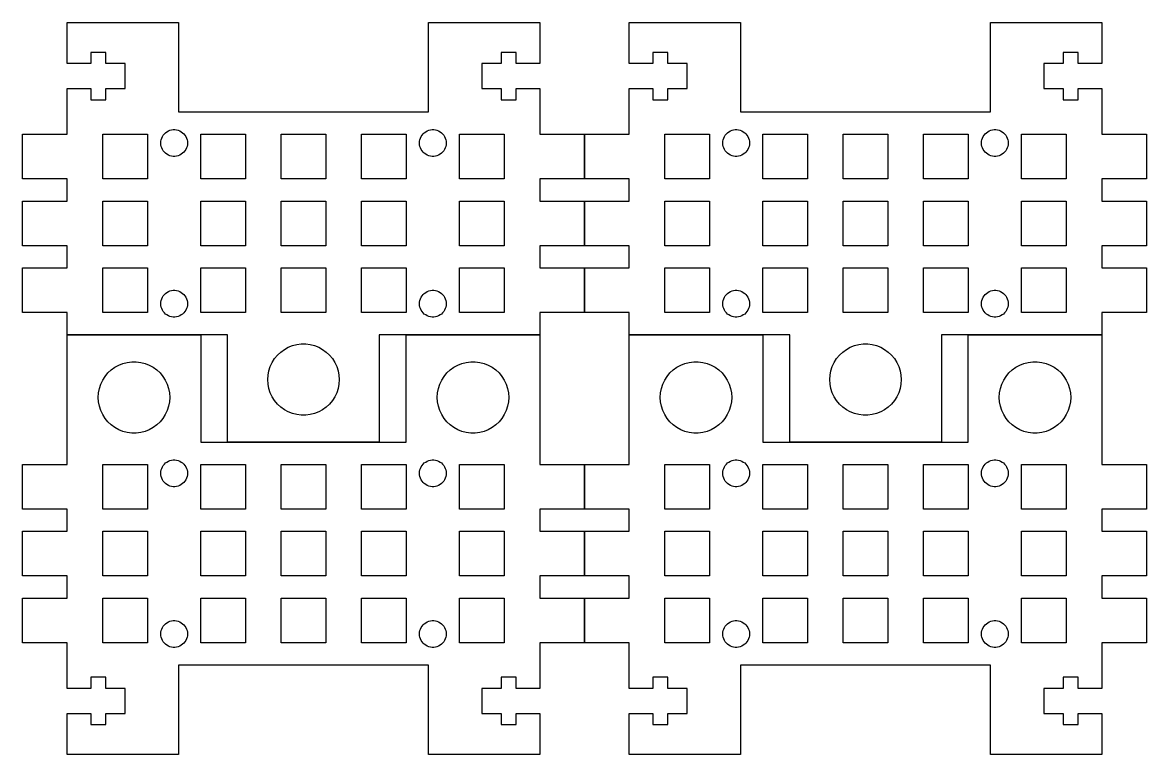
# Model space of a CAD drawing. Extents: x 0 to 538, y 0 to 85.
# Drawn here: x 349.1 to 475.1, y 2.6 to 84.6 of the extents above; entities that cross this region are included whole.
import ezdxf

# ---------------------------------------------------------------- set-up
doc = ezdxf.new("R2010")
doc.units = 0
doc.layers.add('Layer_1', color=7, linetype='CONTINUOUS')

msp = doc.modelspace()

# ---------------------------------------------------------------- linework, layer by layer
at = {"layer": 'Layer_1', "color": 7}
for points in [[(349.141099, 52.141079), (349.141099, 57.141097), (354.141098, 57.141097), (354.141098, 59.641078), (349.141099, 59.641078), (349.141099, 64.641096), (354.141098, 64.641096), (354.141098, 67.141077), (349.141099, 67.141077), (349.141099, 72.141095), (354.141098, 72.141095), (354.141098, 77.241085), (356.816098, 77.241085), (356.816098, 75.991086), (358.466098, 75.991086), (358.466098, 77.241085), (360.641098, 77.241085), (360.641098, 80.041085), (358.466098, 80.041085), (358.466098, 81.291087), (356.816098, 81.291087), (356.816098, 80.041085), (354.141098, 80.041085), (354.141098, 84.641087), (366.641098, 84.641087), (366.641098, 74.641076), (394.641098, 74.641076), (394.641098, 84.641087), (407.141098, 84.641087), (407.141098, 80.041085), (404.466098, 80.041085), (404.466098, 81.291087), (402.816098, 81.291087), (402.816098, 80.041085), (400.641098, 80.041085), (400.641098, 77.241085), (402.816098, 77.241085), (402.816098, 75.991086), (404.466098, 75.991086), (404.466098, 77.241085), (407.141098, 77.241085), (407.141098, 72.141095), (412.141097, 72.141095), (412.141097, 67.141077), (407.141098, 67.141077), (407.141098, 64.641096), (412.141097, 64.641096), (412.141097, 59.641078), (407.141098, 59.641078), (407.141098, 57.141097), (412.141097, 57.141097), (412.141097, 52.141079), (407.141098, 52.141079), (407.141098, 49.641098), (389.141098, 49.641098), (389.141098, 37.641094), (372.141098, 37.641094), (372.141098, 49.641098), (354.141098, 49.641098), (354.141098, 52.141079), (349.141099, 52.141079)], [(412.141086, 52.141079), (412.141086, 57.141097), (417.141085, 57.141097), (417.141085, 59.641078), (412.141086, 59.641078), (412.141086, 64.641096), (417.141085, 64.641096), (417.141085, 67.141077), (412.141086, 67.141077), (412.141086, 72.141095), (417.141085, 72.141095), (417.141085, 77.241085), (419.816085, 77.241085), (419.816085, 75.991086), (421.466085, 75.991086), (421.466085, 77.241085), (423.641085, 77.241085), (423.641085, 80.041085), (421.466085, 80.041085), (421.466085, 81.291087), (419.816085, 81.291087), (419.816085, 80.041085), (417.141085, 80.041085), (417.141085, 84.641087), (429.641085, 84.641087), (429.641085, 74.641076), (457.641085, 74.641076), (457.641085, 84.641087), (470.141085, 84.641087), (470.141085, 80.041085), (467.466085, 80.041085), (467.466085, 81.291087), (465.816085, 81.291087), (465.816085, 80.041085), (463.641085, 80.041085), (463.641085, 77.241085), (465.816085, 77.241085), (465.816085, 75.991086), (467.466085, 75.991086), (467.466085, 77.241085), (470.141085, 77.241085), (470.141085, 72.141095), (475.141084, 72.141095), (475.141084, 67.141077), (470.141085, 67.141077), (470.141085, 64.641096), (475.141084, 64.641096), (475.141084, 59.641078), (470.141085, 59.641078), (470.141085, 57.141097), (475.141084, 57.141097), (475.141084, 52.141079), (470.141085, 52.141079), (470.141085, 49.641098), (452.141085, 49.641098), (452.141085, 37.641094), (435.141085, 37.641094), (435.141085, 49.641098), (417.141085, 49.641098), (417.141085, 52.141079), (412.141086, 52.141079)], [(358.141098, 67.141077), (358.141098, 72.141095), (363.141098, 72.141095), (363.141098, 67.141077), (358.141098, 67.141077)], [(364.641098, 71.141097), (364.653098, 71.329086), (364.688098, 71.514082), (364.746098, 71.693096), (364.827098, 71.864094), (364.927098, 72.023098), (365.048098, 72.168076), (365.185098, 72.29708), (365.337098, 72.40709), (365.502098, 72.498078), (365.677098, 72.568098), (365.860098, 72.6141), (366.047098, 72.638089), (366.235098, 72.638089), (366.422098, 72.6141), (366.605098, 72.568098), (366.780098, 72.498078), (366.945098, 72.40709), (367.097098, 72.29708), (367.234098, 72.168076), (367.355098, 72.023098), (367.455098, 71.864094), (367.536098, 71.693096), (367.594098, 71.514082), (367.629098, 71.329086), (367.641098, 71.141097), (367.629098, 70.953081), (367.594098, 70.768084), (367.536098, 70.589099), (367.455098, 70.418072), (367.355098, 70.259097), (367.234098, 70.114091), (367.097098, 69.985087), (366.945098, 69.875077), (366.780098, 69.784088), (366.605098, 69.714097), (366.422098, 69.668095), (366.235098, 69.644106), (366.047098, 69.644078), (365.860098, 69.668067), (365.677098, 69.714097), (365.502098, 69.784088), (365.337098, 69.875077), (365.185098, 69.985087), (365.048098, 70.114091), (364.927098, 70.259097), (364.827098, 70.418072), (364.746098, 70.589099), (364.688098, 70.768084), (364.653098, 70.953081), (364.641098, 71.141097)], [(369.141098, 67.141077), (369.141098, 72.141095), (374.141098, 72.141095), (374.141098, 67.141077), (369.141098, 67.141077)], [(378.141098, 67.141077), (378.141098, 72.141095), (383.141098, 72.141095), (383.141098, 67.141077), (378.141098, 67.141077)], [(387.141098, 67.141077), (387.141098, 72.141095), (392.141098, 72.141095), (392.141098, 67.141077), (387.141098, 67.141077)], [(393.641098, 71.141097), (393.653098, 71.329086), (393.688098, 71.514082), (393.746098, 71.693096), (393.827098, 71.864094), (393.927098, 72.023098), (394.048098, 72.168076), (394.185098, 72.29708), (394.337098, 72.40709), (394.502098, 72.498078), (394.677098, 72.568098), (394.860098, 72.6141), (395.047098, 72.638089), (395.235098, 72.638089), (395.422098, 72.6141), (395.605098, 72.568098), (395.780098, 72.498078), (395.945098, 72.40709), (396.097098, 72.29708), (396.234098, 72.168076), (396.355098, 72.023098), (396.455098, 71.864094), (396.536098, 71.693096), (396.594098, 71.514082), (396.629098, 71.329086), (396.641098, 71.141097), (396.629098, 70.953081), (396.594098, 70.768084), (396.536098, 70.589099), (396.455098, 70.418072), (396.355098, 70.259097), (396.234098, 70.114091), (396.097098, 69.985087), (395.945098, 69.875077), (395.780098, 69.784088), (395.605098, 69.714097), (395.422098, 69.668095), (395.235098, 69.644106), (395.047098, 69.644078), (394.860098, 69.668067), (394.677098, 69.714097), (394.502098, 69.784088), (394.337098, 69.875077), (394.185098, 69.985087), (394.048098, 70.114091), (393.927098, 70.259097), (393.827098, 70.418072), (393.746098, 70.589099), (393.688098, 70.768084), (393.653098, 70.953081), (393.641098, 71.141097)], [(398.141098, 67.141077), (398.141098, 72.141095), (403.141098, 72.141095), (403.141098, 67.141077), (398.141098, 67.141077)], [(421.141085, 67.141077), (421.141085, 72.141095), (426.141085, 72.141095), (426.141085, 67.141077), (421.141085, 67.141077)], [(427.641085, 71.141097), (427.653085, 71.329086), (427.688085, 71.514082), (427.746085, 71.693096), (427.827085, 71.864094), (427.927085, 72.023098), (428.048085, 72.168076), (428.185085, 72.29708), (428.337085, 72.40709), (428.502085, 72.498078), (428.677085, 72.568098), (428.860085, 72.6141), (429.047085, 72.638089), (429.235085, 72.638089), (429.422085, 72.6141), (429.605085, 72.568098), (429.780085, 72.498078), (429.945085, 72.40709), (430.097085, 72.29708), (430.234085, 72.168076), (430.355085, 72.023098), (430.455085, 71.864094), (430.536085, 71.693096), (430.594085, 71.514082), (430.629085, 71.329086), (430.641085, 71.141097), (430.629085, 70.953081), (430.594085, 70.768084), (430.536085, 70.589099), (430.455085, 70.418072), (430.355085, 70.259097), (430.234085, 70.114091), (430.097085, 69.985087), (429.945085, 69.875077), (429.780085, 69.784088), (429.605085, 69.714097), (429.422085, 69.668095), (429.235085, 69.644106), (429.047085, 69.644078), (428.860085, 69.668067), (428.677085, 69.714097), (428.502085, 69.784088), (428.337085, 69.875077), (428.185085, 69.985087), (428.048085, 70.114091), (427.927085, 70.259097), (427.827085, 70.418072), (427.746085, 70.589099), (427.688085, 70.768084), (427.653085, 70.953081), (427.641085, 71.141097)], [(432.141085, 67.141077), (432.141085, 72.141095), (437.141085, 72.141095), (437.141085, 67.141077), (432.141085, 67.141077)], [(441.141085, 67.141077), (441.141085, 72.141095), (446.141085, 72.141095), (446.141085, 67.141077), (441.141085, 67.141077)], [(450.141085, 67.141077), (450.141085, 72.141095), (455.141085, 72.141095), (455.141085, 67.141077), (450.141085, 67.141077)], [(456.641085, 71.141097), (456.653085, 71.329086), (456.688085, 71.514082), (456.746085, 71.693096), (456.827085, 71.864094), (456.927085, 72.023098), (457.048085, 72.168076), (457.185085, 72.29708), (457.337085, 72.40709), (457.502085, 72.498078), (457.677085, 72.568098), (457.860085, 72.6141), (458.047085, 72.638089), (458.235085, 72.638089), (458.422085, 72.6141), (458.605085, 72.568098), (458.780085, 72.498078), (458.945085, 72.40709), (459.097085, 72.29708), (459.234085, 72.168076), (459.355085, 72.023098), (459.455085, 71.864094), (459.536085, 71.693096), (459.594085, 71.514082), (459.629085, 71.329086), (459.641085, 71.141097), (459.629085, 70.953081), (459.594085, 70.768084), (459.536085, 70.589099), (459.455085, 70.418072), (459.355085, 70.259097), (459.234085, 70.114091), (459.097085, 69.985087), (458.945085, 69.875077), (458.780085, 69.784088), (458.605085, 69.714097), (458.422085, 69.668095), (458.235085, 69.644106), (458.047085, 69.644078), (457.860085, 69.668067), (457.677085, 69.714097), (457.502085, 69.784088), (457.337085, 69.875077), (457.185085, 69.985087), (457.048085, 70.114091), (456.927085, 70.259097), (456.827085, 70.418072), (456.746085, 70.589099), (456.688085, 70.768084), (456.653085, 70.953081), (456.641085, 71.141097)], [(461.141085, 67.141077), (461.141085, 72.141095), (466.141085, 72.141095), (466.141085, 67.141077), (461.141085, 67.141077)], [(358.141098, 59.641078), (358.141098, 64.641096), (363.141098, 64.641096), (363.141098, 59.641078), (358.141098, 59.641078)], [(369.141098, 59.641078), (369.141098, 64.641096), (374.141098, 64.641096), (374.141098, 59.641078), (369.141098, 59.641078)], [(378.141098, 59.641078), (378.141098, 64.641096), (383.141098, 64.641096), (383.141098, 59.641078), (378.141098, 59.641078)], [(387.141098, 59.641078), (387.141098, 64.641096), (392.141098, 64.641096), (392.141098, 59.641078), (387.141098, 59.641078)], [(398.141098, 59.641078), (398.141098, 64.641096), (403.141098, 64.641096), (403.141098, 59.641078), (398.141098, 59.641078)], [(421.141085, 59.641078), (421.141085, 64.641096), (426.141085, 64.641096), (426.141085, 59.641078), (421.141085, 59.641078)], [(432.141085, 59.641078), (432.141085, 64.641096), (437.141085, 64.641096), (437.141085, 59.641078), (432.141085, 59.641078)], [(441.141085, 59.641078), (441.141085, 64.641096), (446.141085, 64.641096), (446.141085, 59.641078), (441.141085, 59.641078)], [(450.141085, 59.641078), (450.141085, 64.641096), (455.141085, 64.641096), (455.141085, 59.641078), (450.141085, 59.641078)], [(461.141085, 59.641078), (461.141085, 64.641096), (466.141085, 64.641096), (466.141085, 59.641078), (461.141085, 59.641078)], [(358.141098, 52.141079), (358.141098, 57.141097), (363.141098, 57.141097), (363.141098, 52.141079), (358.141098, 52.141079)], [(369.141098, 52.141079), (369.141098, 57.141097), (374.141098, 57.141097), (374.141098, 52.141079), (369.141098, 52.141079)], [(378.141098, 52.141079), (378.141098, 57.141097), (383.141098, 57.141097), (383.141098, 52.141079), (378.141098, 52.141079)], [(387.141098, 52.141079), (387.141098, 57.141097), (392.141098, 57.141097), (392.141098, 52.141079), (387.141098, 52.141079)], [(398.141098, 52.141079), (398.141098, 57.141097), (403.141098, 57.141097), (403.141098, 52.141079), (398.141098, 52.141079)], [(421.141085, 52.141079), (421.141085, 57.141097), (426.141085, 57.141097), (426.141085, 52.141079), (421.141085, 52.141079)], [(432.141085, 52.141079), (432.141085, 57.141097), (437.141085, 57.141097), (437.141085, 52.141079), (432.141085, 52.141079)], [(441.141085, 52.141079), (441.141085, 57.141097), (446.141085, 57.141097), (446.141085, 52.141079), (441.141085, 52.141079)], [(450.141085, 52.141079), (450.141085, 57.141097), (455.141085, 57.141097), (455.141085, 52.141079), (450.141085, 52.141079)], [(461.141085, 52.141079), (461.141085, 57.141097), (466.141085, 57.141097), (466.141085, 52.141079), (461.141085, 52.141079)], [(364.641098, 53.141077), (364.653098, 53.329093), (364.688098, 53.51409), (364.746098, 53.693075), (364.827098, 53.864074), (364.927098, 54.023078), (365.048098, 54.168084), (365.185098, 54.297087), (365.337098, 54.407098), (365.502098, 54.498086), (365.677098, 54.568077), (365.860098, 54.614079), (366.047098, 54.638068), (366.235098, 54.638097), (366.422098, 54.614108), (366.605098, 54.568077), (366.780098, 54.498086), (366.945098, 54.407098), (367.097098, 54.297087), (367.234098, 54.168084), (367.355098, 54.023078), (367.455098, 53.864074), (367.536098, 53.693075), (367.594098, 53.51409), (367.629098, 53.329093), (367.641098, 53.141077), (367.629098, 52.953089), (367.594098, 52.768092), (367.536098, 52.589079), (367.455098, 52.41808), (367.355098, 52.259076), (367.234098, 52.114099), (367.097098, 51.985095), (366.945098, 51.875085), (366.780098, 51.784096), (366.605098, 51.714077), (366.422098, 51.668075), (366.235098, 51.644086), (366.047098, 51.644086), (365.860098, 51.668075), (365.677098, 51.714077), (365.502098, 51.784096), (365.337098, 51.875085), (365.185098, 51.985095), (365.048098, 52.114099), (364.927098, 52.259076), (364.827098, 52.41808), (364.746098, 52.589079), (364.688098, 52.768092), (364.653098, 52.953089), (364.641098, 53.141077)], [(393.641098, 53.141077), (393.653098, 53.329093), (393.688098, 53.51409), (393.746098, 53.693075), (393.827098, 53.864074), (393.927098, 54.023078), (394.048098, 54.168084), (394.185098, 54.297087), (394.337098, 54.407098), (394.502098, 54.498086), (394.677098, 54.568077), (394.860098, 54.614079), (395.047098, 54.638068), (395.235098, 54.638097), (395.422098, 54.614108), (395.605098, 54.568077), (395.780098, 54.498086), (395.945098, 54.407098), (396.097098, 54.297087), (396.234098, 54.168084), (396.355098, 54.023078), (396.455098, 53.864074), (396.536098, 53.693075), (396.594098, 53.51409), (396.629098, 53.329093), (396.641098, 53.141077), (396.629098, 52.953089), (396.594098, 52.768092), (396.536098, 52.589079), (396.455098, 52.41808), (396.355098, 52.259076), (396.234098, 52.114099), (396.097098, 51.985095), (395.945098, 51.875085), (395.780098, 51.784096), (395.605098, 51.714077), (395.422098, 51.668075), (395.235098, 51.644086), (395.047098, 51.644086), (394.860098, 51.668075), (394.677098, 51.714077), (394.502098, 51.784096), (394.337098, 51.875085), (394.185098, 51.985095), (394.048098, 52.114099), (393.927098, 52.259076), (393.827098, 52.41808), (393.746098, 52.589079), (393.688098, 52.768092), (393.653098, 52.953089), (393.641098, 53.141077)], [(427.641085, 53.141077), (427.653085, 53.329093), (427.688085, 53.51409), (427.746085, 53.693075), (427.827085, 53.864074), (427.927085, 54.023078), (428.048085, 54.168084), (428.185085, 54.297087), (428.337085, 54.407098), (428.502085, 54.498086), (428.677085, 54.568077), (428.860085, 54.614079), (429.047085, 54.638068), (429.235085, 54.638097), (429.422085, 54.614108), (429.605085, 54.568077), (429.780085, 54.498086), (429.945085, 54.407098), (430.097085, 54.297087), (430.234085, 54.168084), (430.355085, 54.023078), (430.455085, 53.864074), (430.536085, 53.693075), (430.594085, 53.51409), (430.629085, 53.329093), (430.641085, 53.141077), (430.629085, 52.953089), (430.594085, 52.768092), (430.536085, 52.589079), (430.455085, 52.41808), (430.355085, 52.259076), (430.234085, 52.114099), (430.097085, 51.985095), (429.945085, 51.875085), (429.780085, 51.784096), (429.605085, 51.714077), (429.422085, 51.668075), (429.235085, 51.644086), (429.047085, 51.644086), (428.860085, 51.668075), (428.677085, 51.714077), (428.502085, 51.784096), (428.337085, 51.875085), (428.185085, 51.985095), (428.048085, 52.114099), (427.927085, 52.259076), (427.827085, 52.41808), (427.746085, 52.589079), (427.688085, 52.768092), (427.653085, 52.953089), (427.641085, 53.141077)], [(456.641085, 53.141077), (456.653085, 53.329093), (456.688085, 53.51409), (456.746085, 53.693075), (456.827085, 53.864074), (456.927085, 54.023078), (457.048085, 54.168084), (457.185085, 54.297087), (457.337085, 54.407098), (457.502085, 54.498086), (457.677085, 54.568077), (457.860085, 54.614079), (458.047085, 54.638068), (458.235085, 54.638097), (458.422085, 54.614108), (458.605085, 54.568077), (458.780085, 54.498086), (458.945085, 54.407098), (459.097085, 54.297087), (459.234085, 54.168084), (459.355085, 54.023078), (459.455085, 53.864074), (459.536085, 53.693075), (459.594085, 53.51409), (459.629085, 53.329093), (459.641085, 53.141077), (459.629085, 52.953089), (459.594085, 52.768092), (459.536085, 52.589079), (459.455085, 52.41808), (459.355085, 52.259076), (459.234085, 52.114099), (459.097085, 51.985095), (458.945085, 51.875085), (458.780085, 51.784096), (458.605085, 51.714077), (458.422085, 51.668075), (458.235085, 51.644086), (458.047085, 51.644086), (457.860085, 51.668075), (457.677085, 51.714077), (457.502085, 51.784096), (457.337085, 51.875085), (457.185085, 51.985095), (457.048085, 52.114099), (456.927085, 52.259076), (456.827085, 52.41808), (456.746085, 52.589079), (456.688085, 52.768092), (456.653085, 52.953089), (456.641085, 53.141077)], [(412.141097, 35.141127), (412.141097, 30.141109), (407.141098, 30.141109), (407.141098, 27.641128), (412.141097, 27.641128), (412.141097, 22.64111), (407.141098, 22.64111), (407.141098, 20.141129), (412.141097, 20.141129), (412.141097, 15.141111), (407.141098, 15.141111), (407.141098, 10.041121), (404.466098, 10.041121), (404.466098, 11.29112), (402.816098, 11.29112), (402.816098, 10.041121), (400.641098, 10.041121), (400.641098, 7.241121), (402.816098, 7.241121), (402.816098, 5.991119), (404.466098, 5.991119), (404.466098, 7.241121), (407.141098, 7.241121), (407.141098, 2.641119), (394.641098, 2.641119), (394.641098, 12.64113), (366.641098, 12.64113), (366.641098, 2.641119), (354.141098, 2.641119), (354.141098, 7.241121), (356.816098, 7.241121), (356.816098, 5.991119), (358.466098, 5.991119), (358.466098, 7.241121), (360.641098, 7.241121), (360.641098, 10.041121), (358.466098, 10.041121), (358.466098, 11.29112), (356.816098, 11.29112), (356.816098, 10.041121), (354.141098, 10.041121), (354.141098, 15.141111), (349.141099, 15.141111), (349.141099, 20.141129), (354.141098, 20.141129), (354.141098, 22.64111), (349.141099, 22.64111), (349.141099, 27.641128), (354.141098, 27.641128), (354.141098, 30.141109), (349.141099, 30.141109), (349.141099, 35.141127), (354.141098, 35.141127), (354.141098, 49.641112), (369.141098, 49.641112), (369.141098, 37.641108), (392.141098, 37.641108), (392.141098, 49.641112), (407.141098, 49.641112), (407.141098, 35.141127), (412.141097, 35.141127)], [(475.141084, 35.141127), (475.141084, 30.141109), (470.141085, 30.141109), (470.141085, 27.641128), (475.141084, 27.641128), (475.141084, 22.64111), (470.141085, 22.64111), (470.141085, 20.141129), (475.141084, 20.141129), (475.141084, 15.141111), (470.141085, 15.141111), (470.141085, 10.041121), (467.466085, 10.041121), (467.466085, 11.29112), (465.816085, 11.29112), (465.816085, 10.041121), (463.641085, 10.041121), (463.641085, 7.241121), (465.816085, 7.241121), (465.816085, 5.991119), (467.466085, 5.991119), (467.466085, 7.241121), (470.141085, 7.241121), (470.141085, 2.641119), (457.641085, 2.641119), (457.641085, 12.64113), (429.641085, 12.64113), (429.641085, 2.641119), (417.141085, 2.641119), (417.141085, 7.241121), (419.816085, 7.241121), (419.816085, 5.991119), (421.466085, 5.991119), (421.466085, 7.241121), (423.641085, 7.241121), (423.641085, 10.041121), (421.466085, 10.041121), (421.466085, 11.29112), (419.816085, 11.29112), (419.816085, 10.041121), (417.141085, 10.041121), (417.141085, 15.141111), (412.141086, 15.141111), (412.141086, 20.141129), (417.141085, 20.141129), (417.141085, 22.64111), (412.141086, 22.64111), (412.141086, 27.641128), (417.141085, 27.641128), (417.141085, 30.141109), (412.141086, 30.141109), (412.141086, 35.141127), (417.141085, 35.141127), (417.141085, 49.641112), (432.141085, 49.641112), (432.141085, 37.641108), (455.141085, 37.641108), (455.141085, 49.641112), (470.141085, 49.641112), (470.141085, 35.141127), (475.141084, 35.141127)], [(376.641098, 44.64108), (376.673098, 45.142081), (376.767098, 45.636083), (376.922098, 46.113095), (377.136098, 46.568093), (377.405098, 46.992076), (377.725098, 47.379087), (378.091098, 47.723088), (378.498098, 48.018095), (378.938098, 48.260072), (379.405098, 48.445097), (379.891098, 48.570093), (380.390098, 48.633085), (380.892098, 48.633085), (381.391098, 48.570093), (381.877098, 48.445097), (382.344098, 48.260072), (382.784098, 48.018095), (383.191098, 47.723088), (383.557098, 47.379087), (383.877098, 46.992076), (384.146098, 46.568093), (384.360098, 46.113095), (384.515098, 45.636083), (384.609098, 45.142081), (384.641098, 44.64108), (384.609098, 44.140079), (384.515098, 43.646077), (384.360098, 43.169093), (384.146098, 42.714095), (383.877098, 42.290084), (383.557098, 41.903073), (383.191098, 41.559072), (382.784098, 41.264093), (382.344098, 41.022088), (381.877098, 40.837091), (381.391098, 40.712095), (380.892098, 40.649075), (380.390098, 40.649075), (379.891098, 40.712095), (379.405098, 40.837091), (378.938098, 41.022088), (378.498098, 41.264093), (378.091098, 41.559072), (377.725098, 41.903073), (377.405098, 42.290084), (377.136098, 42.714095), (376.922098, 43.169093), (376.767098, 43.646077), (376.673098, 44.140079), (376.641098, 44.64108)], [(439.641085, 44.64108), (439.673085, 45.142081), (439.767085, 45.636083), (439.922085, 46.113095), (440.136085, 46.568093), (440.405085, 46.992076), (440.725085, 47.379087), (441.091085, 47.723088), (441.498085, 48.018095), (441.938085, 48.260072), (442.405085, 48.445097), (442.891085, 48.570093), (443.390085, 48.633085), (443.892085, 48.633085), (444.391085, 48.570093), (444.877085, 48.445097), (445.344085, 48.260072), (445.784085, 48.018095), (446.191085, 47.723088), (446.557085, 47.379087), (446.877085, 46.992076), (447.146085, 46.568093), (447.360085, 46.113095), (447.515085, 45.636083), (447.609085, 45.142081), (447.641085, 44.64108), (447.609085, 44.140079), (447.515085, 43.646077), (447.360085, 43.169093), (447.146085, 42.714095), (446.877085, 42.290084), (446.557085, 41.903073), (446.191085, 41.559072), (445.784085, 41.264093), (445.344085, 41.022088), (444.877085, 40.837091), (444.391085, 40.712095), (443.892085, 40.649075), (443.390085, 40.649075), (442.891085, 40.712095), (442.405085, 40.837091), (441.938085, 41.022088), (441.498085, 41.264093), (441.091085, 41.559072), (440.725085, 41.903073), (440.405085, 42.290084), (440.136085, 42.714095), (439.922085, 43.169093), (439.767085, 43.646077), (439.673085, 44.140079), (439.641085, 44.64108)], [(365.641098, 42.641126), (365.609098, 42.140125), (365.515098, 41.646124), (365.360098, 41.169112), (365.146098, 40.714113), (364.877098, 40.29013), (364.557098, 39.903119), (364.191098, 39.559118), (363.784098, 39.264112), (363.344098, 39.022134), (362.877098, 38.837109), (362.391098, 38.712113), (361.892098, 38.649121), (361.390098, 38.649121), (360.891098, 38.712113), (360.405098, 38.837109), (359.938098, 39.022134), (359.498098, 39.264112), (359.091098, 39.559118), (358.725098, 39.903119), (358.405098, 40.29013), (358.136098, 40.714113), (357.922098, 41.169112), (357.767098, 41.646124), (357.673098, 42.140125), (357.641098, 42.641126), (357.673098, 43.142127), (357.767098, 43.636129), (357.922098, 44.113113), (358.136098, 44.568111), (358.405098, 44.992122), (358.725098, 45.379133), (359.091098, 45.723134), (359.498098, 46.018113), (359.938098, 46.260118), (360.405098, 46.445115), (360.891098, 46.570111), (361.390098, 46.633131), (361.892098, 46.633131), (362.391098, 46.570111), (362.877098, 46.445115), (363.344098, 46.260118), (363.784098, 46.018113), (364.191098, 45.723134), (364.557098, 45.379133), (364.877098, 44.992122), (365.146098, 44.568111), (365.360098, 44.113113), (365.515098, 43.636129), (365.609098, 43.142127), (365.641098, 42.641126)], [(403.641098, 42.641126), (403.609098, 42.140125), (403.515098, 41.646124), (403.360098, 41.169112), (403.146098, 40.714113), (402.877098, 40.29013), (402.557098, 39.903119), (402.191098, 39.559118), (401.784098, 39.264112), (401.344098, 39.022134), (400.877098, 38.837109), (400.391098, 38.712113), (399.892098, 38.649121), (399.390098, 38.649121), (398.891098, 38.712113), (398.405098, 38.837109), (397.938098, 39.022134), (397.498098, 39.264112), (397.091098, 39.559118), (396.725098, 39.903119), (396.405098, 40.29013), (396.136098, 40.714113), (395.922098, 41.169112), (395.767098, 41.646124), (395.673098, 42.140125), (395.641098, 42.641126), (395.673098, 43.142127), (395.767098, 43.636129), (395.922098, 44.113113), (396.136098, 44.568111), (396.405098, 44.992122), (396.725098, 45.379133), (397.091098, 45.723134), (397.498098, 46.018113), (397.938098, 46.260118), (398.405098, 46.445115), (398.891098, 46.570111), (399.390098, 46.633131), (399.892098, 46.633131), (400.391098, 46.570111), (400.877098, 46.445115), (401.344098, 46.260118), (401.784098, 46.018113), (402.191098, 45.723134), (402.557098, 45.379133), (402.877098, 44.992122), (403.146098, 44.568111), (403.360098, 44.113113), (403.515098, 43.636129), (403.609098, 43.142127), (403.641098, 42.641126)], [(428.641085, 42.641126), (428.609085, 42.140125), (428.515085, 41.646124), (428.360085, 41.169112), (428.146085, 40.714113), (427.877085, 40.29013), (427.557085, 39.903119), (427.191085, 39.559118), (426.784085, 39.264112), (426.344085, 39.022134), (425.877085, 38.837109), (425.391085, 38.712113), (424.892085, 38.649121), (424.390085, 38.649121), (423.891085, 38.712113), (423.405085, 38.837109), (422.938085, 39.022134), (422.498085, 39.264112), (422.091085, 39.559118), (421.725085, 39.903119), (421.405085, 40.29013), (421.136085, 40.714113), (420.922085, 41.169112), (420.767085, 41.646124), (420.673085, 42.140125), (420.641085, 42.641126), (420.673085, 43.142127), (420.767085, 43.636129), (420.922085, 44.113113), (421.136085, 44.568111), (421.405085, 44.992122), (421.725085, 45.379133), (422.091085, 45.723134), (422.498085, 46.018113), (422.938085, 46.260118), (423.405085, 46.445115), (423.891085, 46.570111), (424.390085, 46.633131), (424.892085, 46.633131), (425.391085, 46.570111), (425.877085, 46.445115), (426.344085, 46.260118), (426.784085, 46.018113), (427.191085, 45.723134), (427.557085, 45.379133), (427.877085, 44.992122), (428.146085, 44.568111), (428.360085, 44.113113), (428.515085, 43.636129), (428.609085, 43.142127), (428.641085, 42.641126)], [(466.641085, 42.641126), (466.609085, 42.140125), (466.515085, 41.646124), (466.360085, 41.169112), (466.146085, 40.714113), (465.877085, 40.29013), (465.557085, 39.903119), (465.191085, 39.559118), (464.784085, 39.264112), (464.344085, 39.022134), (463.877085, 38.837109), (463.391085, 38.712113), (462.892085, 38.649121), (462.390085, 38.649121), (461.891085, 38.712113), (461.405085, 38.837109), (460.938085, 39.022134), (460.498085, 39.264112), (460.091085, 39.559118), (459.725085, 39.903119), (459.405085, 40.29013), (459.136085, 40.714113), (458.922085, 41.169112), (458.767085, 41.646124), (458.673085, 42.140125), (458.641085, 42.641126), (458.673085, 43.142127), (458.767085, 43.636129), (458.922085, 44.113113), (459.136085, 44.568111), (459.405085, 44.992122), (459.725085, 45.379133), (460.091085, 45.723134), (460.498085, 46.018113), (460.938085, 46.260118), (461.405085, 46.445115), (461.891085, 46.570111), (462.390085, 46.633131), (462.892085, 46.633131), (463.391085, 46.570111), (463.877085, 46.445115), (464.344085, 46.260118), (464.784085, 46.018113), (465.191085, 45.723134), (465.557085, 45.379133), (465.877085, 44.992122), (466.146085, 44.568111), (466.360085, 44.113113), (466.515085, 43.636129), (466.609085, 43.142127), (466.641085, 42.641126)], [(367.641098, 34.141129), (367.629098, 33.953113), (367.594098, 33.768116), (367.536098, 33.589131), (367.455098, 33.418132), (367.355098, 33.259128), (367.234098, 33.114122), (367.097098, 32.985119), (366.945098, 32.875108), (366.780098, 32.78412), (366.605098, 32.714129), (366.422098, 32.668127), (366.235098, 32.644138), (366.047098, 32.64411), (365.860098, 32.668098), (365.677098, 32.714129), (365.502098, 32.78412), (365.337098, 32.875108), (365.185098, 32.985119), (365.048098, 33.114122), (364.927098, 33.259128), (364.827098, 33.418132), (364.746098, 33.589131), (364.688098, 33.768116), (364.653098, 33.953113), (364.641098, 34.141129), (364.653098, 34.329117), (364.688098, 34.514114), (364.746098, 34.693128), (364.827098, 34.864126), (364.927098, 35.02313), (365.048098, 35.168108), (365.185098, 35.297111), (365.337098, 35.407122), (365.502098, 35.49811), (365.677098, 35.568129), (365.860098, 35.614132), (366.047098, 35.63812), (366.235098, 35.63812), (366.422098, 35.614132), (366.605098, 35.568129), (366.780098, 35.49811), (366.945098, 35.407122), (367.097098, 35.297111), (367.234098, 35.168108), (367.355098, 35.02313), (367.455098, 34.864126), (367.536098, 34.693128), (367.594098, 34.514114), (367.629098, 34.329117), (367.641098, 34.141129)], [(396.641098, 34.141129), (396.629098, 33.953113), (396.594098, 33.768116), (396.536098, 33.589131), (396.455098, 33.418132), (396.355098, 33.259128), (396.234098, 33.114122), (396.097098, 32.985119), (395.945098, 32.875108), (395.780098, 32.78412), (395.605098, 32.714129), (395.422098, 32.668127), (395.235098, 32.644138), (395.047098, 32.64411), (394.860098, 32.668098), (394.677098, 32.714129), (394.502098, 32.78412), (394.337098, 32.875108), (394.185098, 32.985119), (394.048098, 33.114122), (393.927098, 33.259128), (393.827098, 33.418132), (393.746098, 33.589131), (393.688098, 33.768116), (393.653098, 33.953113), (393.641098, 34.141129), (393.653098, 34.329117), (393.688098, 34.514114), (393.746098, 34.693128), (393.827098, 34.864126), (393.927098, 35.02313), (394.048098, 35.168108), (394.185098, 35.297111), (394.337098, 35.407122), (394.502098, 35.49811), (394.677098, 35.568129), (394.860098, 35.614132), (395.047098, 35.63812), (395.235098, 35.63812), (395.422098, 35.614132), (395.605098, 35.568129), (395.780098, 35.49811), (395.945098, 35.407122), (396.097098, 35.297111), (396.234098, 35.168108), (396.355098, 35.02313), (396.455098, 34.864126), (396.536098, 34.693128), (396.594098, 34.514114), (396.629098, 34.329117), (396.641098, 34.141129)], [(430.641085, 34.141129), (430.629085, 33.953113), (430.594085, 33.768116), (430.536085, 33.589131), (430.455085, 33.418132), (430.355085, 33.259128), (430.234085, 33.114122), (430.097085, 32.985119), (429.945085, 32.875108), (429.780085, 32.78412), (429.605085, 32.714129), (429.422085, 32.668127), (429.235085, 32.644138), (429.047085, 32.64411), (428.860085, 32.668098), (428.677085, 32.714129), (428.502085, 32.78412), (428.337085, 32.875108), (428.185085, 32.985119), (428.048085, 33.114122), (427.927085, 33.259128), (427.827085, 33.418132), (427.746085, 33.589131), (427.688085, 33.768116), (427.653085, 33.953113), (427.641085, 34.141129), (427.653085, 34.329117), (427.688085, 34.514114), (427.746085, 34.693128), (427.827085, 34.864126), (427.927085, 35.02313), (428.048085, 35.168108), (428.185085, 35.297111), (428.337085, 35.407122), (428.502085, 35.49811), (428.677085, 35.568129), (428.860085, 35.614132), (429.047085, 35.63812), (429.235085, 35.63812), (429.422085, 35.614132), (429.605085, 35.568129), (429.780085, 35.49811), (429.945085, 35.407122), (430.097085, 35.297111), (430.234085, 35.168108), (430.355085, 35.02313), (430.455085, 34.864126), (430.536085, 34.693128), (430.594085, 34.514114), (430.629085, 34.329117), (430.641085, 34.141129)], [(459.641085, 34.141129), (459.629085, 33.953113), (459.594085, 33.768116), (459.536085, 33.589131), (459.455085, 33.418132), (459.355085, 33.259128), (459.234085, 33.114122), (459.097085, 32.985119), (458.945085, 32.875108), (458.780085, 32.78412), (458.605085, 32.714129), (458.422085, 32.668127), (458.235085, 32.644138), (458.047085, 32.64411), (457.860085, 32.668098), (457.677085, 32.714129), (457.502085, 32.78412), (457.337085, 32.875108), (457.185085, 32.985119), (457.048085, 33.114122), (456.927085, 33.259128), (456.827085, 33.418132), (456.746085, 33.589131), (456.688085, 33.768116), (456.653085, 33.953113), (456.641085, 34.141129), (456.653085, 34.329117), (456.688085, 34.514114), (456.746085, 34.693128), (456.827085, 34.864126), (456.927085, 35.02313), (457.048085, 35.168108), (457.185085, 35.297111), (457.337085, 35.407122), (457.502085, 35.49811), (457.677085, 35.568129), (457.860085, 35.614132), (458.047085, 35.63812), (458.235085, 35.63812), (458.422085, 35.614132), (458.605085, 35.568129), (458.780085, 35.49811), (458.945085, 35.407122), (459.097085, 35.297111), (459.234085, 35.168108), (459.355085, 35.02313), (459.455085, 34.864126), (459.536085, 34.693128), (459.594085, 34.514114), (459.629085, 34.329117), (459.641085, 34.141129)], [(363.141098, 35.141127), (363.141098, 30.141109), (358.141098, 30.141109), (358.141098, 35.141127), (363.141098, 35.141127)], [(374.141098, 35.141127), (374.141098, 30.141109), (369.141098, 30.141109), (369.141098, 35.141127), (374.141098, 35.141127)], [(383.141098, 35.141127), (383.141098, 30.141109), (378.141098, 30.141109), (378.141098, 35.141127), (383.141098, 35.141127)], [(392.141098, 35.141127), (392.141098, 30.141109), (387.141098, 30.141109), (387.141098, 35.141127), (392.141098, 35.141127)], [(403.141098, 35.141127), (403.141098, 30.141109), (398.141098, 30.141109), (398.141098, 35.141127), (403.141098, 35.141127)], [(426.141085, 35.141127), (426.141085, 30.141109), (421.141085, 30.141109), (421.141085, 35.141127), (426.141085, 35.141127)], [(437.141085, 35.141127), (437.141085, 30.141109), (432.141085, 30.141109), (432.141085, 35.141127), (437.141085, 35.141127)], [(446.141085, 35.141127), (446.141085, 30.141109), (441.141085, 30.141109), (441.141085, 35.141127), (446.141085, 35.141127)], [(455.141085, 35.141127), (455.141085, 30.141109), (450.141085, 30.141109), (450.141085, 35.141127), (455.141085, 35.141127)], [(466.141085, 35.141127), (466.141085, 30.141109), (461.141085, 30.141109), (461.141085, 35.141127), (466.141085, 35.141127)], [(363.141098, 27.641128), (363.141098, 22.64111), (358.141098, 22.64111), (358.141098, 27.641128), (363.141098, 27.641128)], [(374.141098, 27.641128), (374.141098, 22.64111), (369.141098, 22.64111), (369.141098, 27.641128), (374.141098, 27.641128)], [(383.141098, 27.641128), (383.141098, 22.64111), (378.141098, 22.64111), (378.141098, 27.641128), (383.141098, 27.641128)], [(392.141098, 27.641128), (392.141098, 22.64111), (387.141098, 22.64111), (387.141098, 27.641128), (392.141098, 27.641128)], [(403.141098, 27.641128), (403.141098, 22.64111), (398.141098, 22.64111), (398.141098, 27.641128), (403.141098, 27.641128)], [(426.141085, 27.641128), (426.141085, 22.64111), (421.141085, 22.64111), (421.141085, 27.641128), (426.141085, 27.641128)], [(437.141085, 27.641128), (437.141085, 22.64111), (432.141085, 22.64111), (432.141085, 27.641128), (437.141085, 27.641128)], [(446.141085, 27.641128), (446.141085, 22.64111), (441.141085, 22.64111), (441.141085, 27.641128), (446.141085, 27.641128)], [(455.141085, 27.641128), (455.141085, 22.64111), (450.141085, 22.64111), (450.141085, 27.641128), (455.141085, 27.641128)], [(466.141085, 27.641128), (466.141085, 22.64111), (461.141085, 22.64111), (461.141085, 27.641128), (466.141085, 27.641128)], [(363.141098, 20.141129), (363.141098, 15.141111), (358.141098, 15.141111), (358.141098, 20.141129), (363.141098, 20.141129)], [(374.141098, 20.141129), (374.141098, 15.141111), (369.141098, 15.141111), (369.141098, 20.141129), (374.141098, 20.141129)], [(383.141098, 20.141129), (383.141098, 15.141111), (378.141098, 15.141111), (378.141098, 20.141129), (383.141098, 20.141129)], [(392.141098, 20.141129), (392.141098, 15.141111), (387.141098, 15.141111), (387.141098, 20.141129), (392.141098, 20.141129)], [(403.141098, 20.141129), (403.141098, 15.141111), (398.141098, 15.141111), (398.141098, 20.141129), (403.141098, 20.141129)], [(426.141085, 20.141129), (426.141085, 15.141111), (421.141085, 15.141111), (421.141085, 20.141129), (426.141085, 20.141129)], [(437.141085, 20.141129), (437.141085, 15.141111), (432.141085, 15.141111), (432.141085, 20.141129), (437.141085, 20.141129)], [(446.141085, 20.141129), (446.141085, 15.141111), (441.141085, 15.141111), (441.141085, 20.141129), (446.141085, 20.141129)], [(455.141085, 20.141129), (455.141085, 15.141111), (450.141085, 15.141111), (450.141085, 20.141129), (455.141085, 20.141129)], [(466.141085, 20.141129), (466.141085, 15.141111), (461.141085, 15.141111), (461.141085, 20.141129), (466.141085, 20.141129)], [(367.641098, 16.141109), (367.629098, 15.95312), (367.594098, 15.768124), (367.536098, 15.58911), (367.455098, 15.418112), (367.355098, 15.259108), (367.234098, 15.11413), (367.097098, 14.985126), (366.945098, 14.875116), (366.780098, 14.784128), (366.605098, 14.714108), (366.422098, 14.668106), (366.235098, 14.644117), (366.047098, 14.644117), (365.860098, 14.668106), (365.677098, 14.714108), (365.502098, 14.784128), (365.337098, 14.875116), (365.185098, 14.985126), (365.048098, 15.11413), (364.927098, 15.259108), (364.827098, 15.418112), (364.746098, 15.58911), (364.688098, 15.768124), (364.653098, 15.95312), (364.641098, 16.141109), (364.653098, 16.329125), (364.688098, 16.514122), (364.746098, 16.693107), (364.827098, 16.864134), (364.927098, 17.02311), (365.048098, 17.168115), (365.185098, 17.297119), (365.337098, 17.407129), (365.502098, 17.498118), (365.677098, 17.568109), (365.860098, 17.614111), (366.047098, 17.6381), (366.235098, 17.638128), (366.422098, 17.614139), (366.605098, 17.568109), (366.780098, 17.498118), (366.945098, 17.407129), (367.097098, 17.297119), (367.234098, 17.168115), (367.355098, 17.02311), (367.455098, 16.864134), (367.536098, 16.693107), (367.594098, 16.514122), (367.629098, 16.329125), (367.641098, 16.141109)], [(396.641098, 16.141109), (396.629098, 15.95312), (396.594098, 15.768124), (396.536098, 15.58911), (396.455098, 15.418112), (396.355098, 15.259108), (396.234098, 15.11413), (396.097098, 14.985126), (395.945098, 14.875116), (395.780098, 14.784128), (395.605098, 14.714108), (395.422098, 14.668106), (395.235098, 14.644117), (395.047098, 14.644117), (394.860098, 14.668106), (394.677098, 14.714108), (394.502098, 14.784128), (394.337098, 14.875116), (394.185098, 14.985126), (394.048098, 15.11413), (393.927098, 15.259108), (393.827098, 15.418112), (393.746098, 15.58911), (393.688098, 15.768124), (393.653098, 15.95312), (393.641098, 16.141109), (393.653098, 16.329125), (393.688098, 16.514122), (393.746098, 16.693107), (393.827098, 16.864134), (393.927098, 17.02311), (394.048098, 17.168115), (394.185098, 17.297119), (394.337098, 17.407129), (394.502098, 17.498118), (394.677098, 17.568109), (394.860098, 17.614111), (395.047098, 17.6381), (395.235098, 17.638128), (395.422098, 17.614139), (395.605098, 17.568109), (395.780098, 17.498118), (395.945098, 17.407129), (396.097098, 17.297119), (396.234098, 17.168115), (396.355098, 17.02311), (396.455098, 16.864134), (396.536098, 16.693107), (396.594098, 16.514122), (396.629098, 16.329125), (396.641098, 16.141109)], [(430.641085, 16.141109), (430.629085, 15.95312), (430.594085, 15.768124), (430.536085, 15.58911), (430.455085, 15.418112), (430.355085, 15.259108), (430.234085, 15.11413), (430.097085, 14.985126), (429.945085, 14.875116), (429.780085, 14.784128), (429.605085, 14.714108), (429.422085, 14.668106), (429.235085, 14.644117), (429.047085, 14.644117), (428.860085, 14.668106), (428.677085, 14.714108), (428.502085, 14.784128), (428.337085, 14.875116), (428.185085, 14.985126), (428.048085, 15.11413), (427.927085, 15.259108), (427.827085, 15.418112), (427.746085, 15.58911), (427.688085, 15.768124), (427.653085, 15.95312), (427.641085, 16.141109), (427.653085, 16.329125), (427.688085, 16.514122), (427.746085, 16.693107), (427.827085, 16.864134), (427.927085, 17.02311), (428.048085, 17.168115), (428.185085, 17.297119), (428.337085, 17.407129), (428.502085, 17.498118), (428.677085, 17.568109), (428.860085, 17.614111), (429.047085, 17.6381), (429.235085, 17.638128), (429.422085, 17.614139), (429.605085, 17.568109), (429.780085, 17.498118), (429.945085, 17.407129), (430.097085, 17.297119), (430.234085, 17.168115), (430.355085, 17.02311), (430.455085, 16.864134), (430.536085, 16.693107), (430.594085, 16.514122), (430.629085, 16.329125), (430.641085, 16.141109)], [(459.641085, 16.141109), (459.629085, 15.95312), (459.594085, 15.768124), (459.536085, 15.58911), (459.455085, 15.418112), (459.355085, 15.259108), (459.234085, 15.11413), (459.097085, 14.985126), (458.945085, 14.875116), (458.780085, 14.784128), (458.605085, 14.714108), (458.422085, 14.668106), (458.235085, 14.644117), (458.047085, 14.644117), (457.860085, 14.668106), (457.677085, 14.714108), (457.502085, 14.784128), (457.337085, 14.875116), (457.185085, 14.985126), (457.048085, 15.11413), (456.927085, 15.259108), (456.827085, 15.418112), (456.746085, 15.58911), (456.688085, 15.768124), (456.653085, 15.95312), (456.641085, 16.141109), (456.653085, 16.329125), (456.688085, 16.514122), (456.746085, 16.693107), (456.827085, 16.864134), (456.927085, 17.02311), (457.048085, 17.168115), (457.185085, 17.297119), (457.337085, 17.407129), (457.502085, 17.498118), (457.677085, 17.568109), (457.860085, 17.614111), (458.047085, 17.6381), (458.235085, 17.638128), (458.422085, 17.614139), (458.605085, 17.568109), (458.780085, 17.498118), (458.945085, 17.407129), (459.097085, 17.297119), (459.234085, 17.168115), (459.355085, 17.02311), (459.455085, 16.864134), (459.536085, 16.693107), (459.594085, 16.514122), (459.629085, 16.329125), (459.641085, 16.141109)]]:
    msp.add_lwpolyline(points, dxfattribs=at)

doc.saveas('drawing.dxf')
